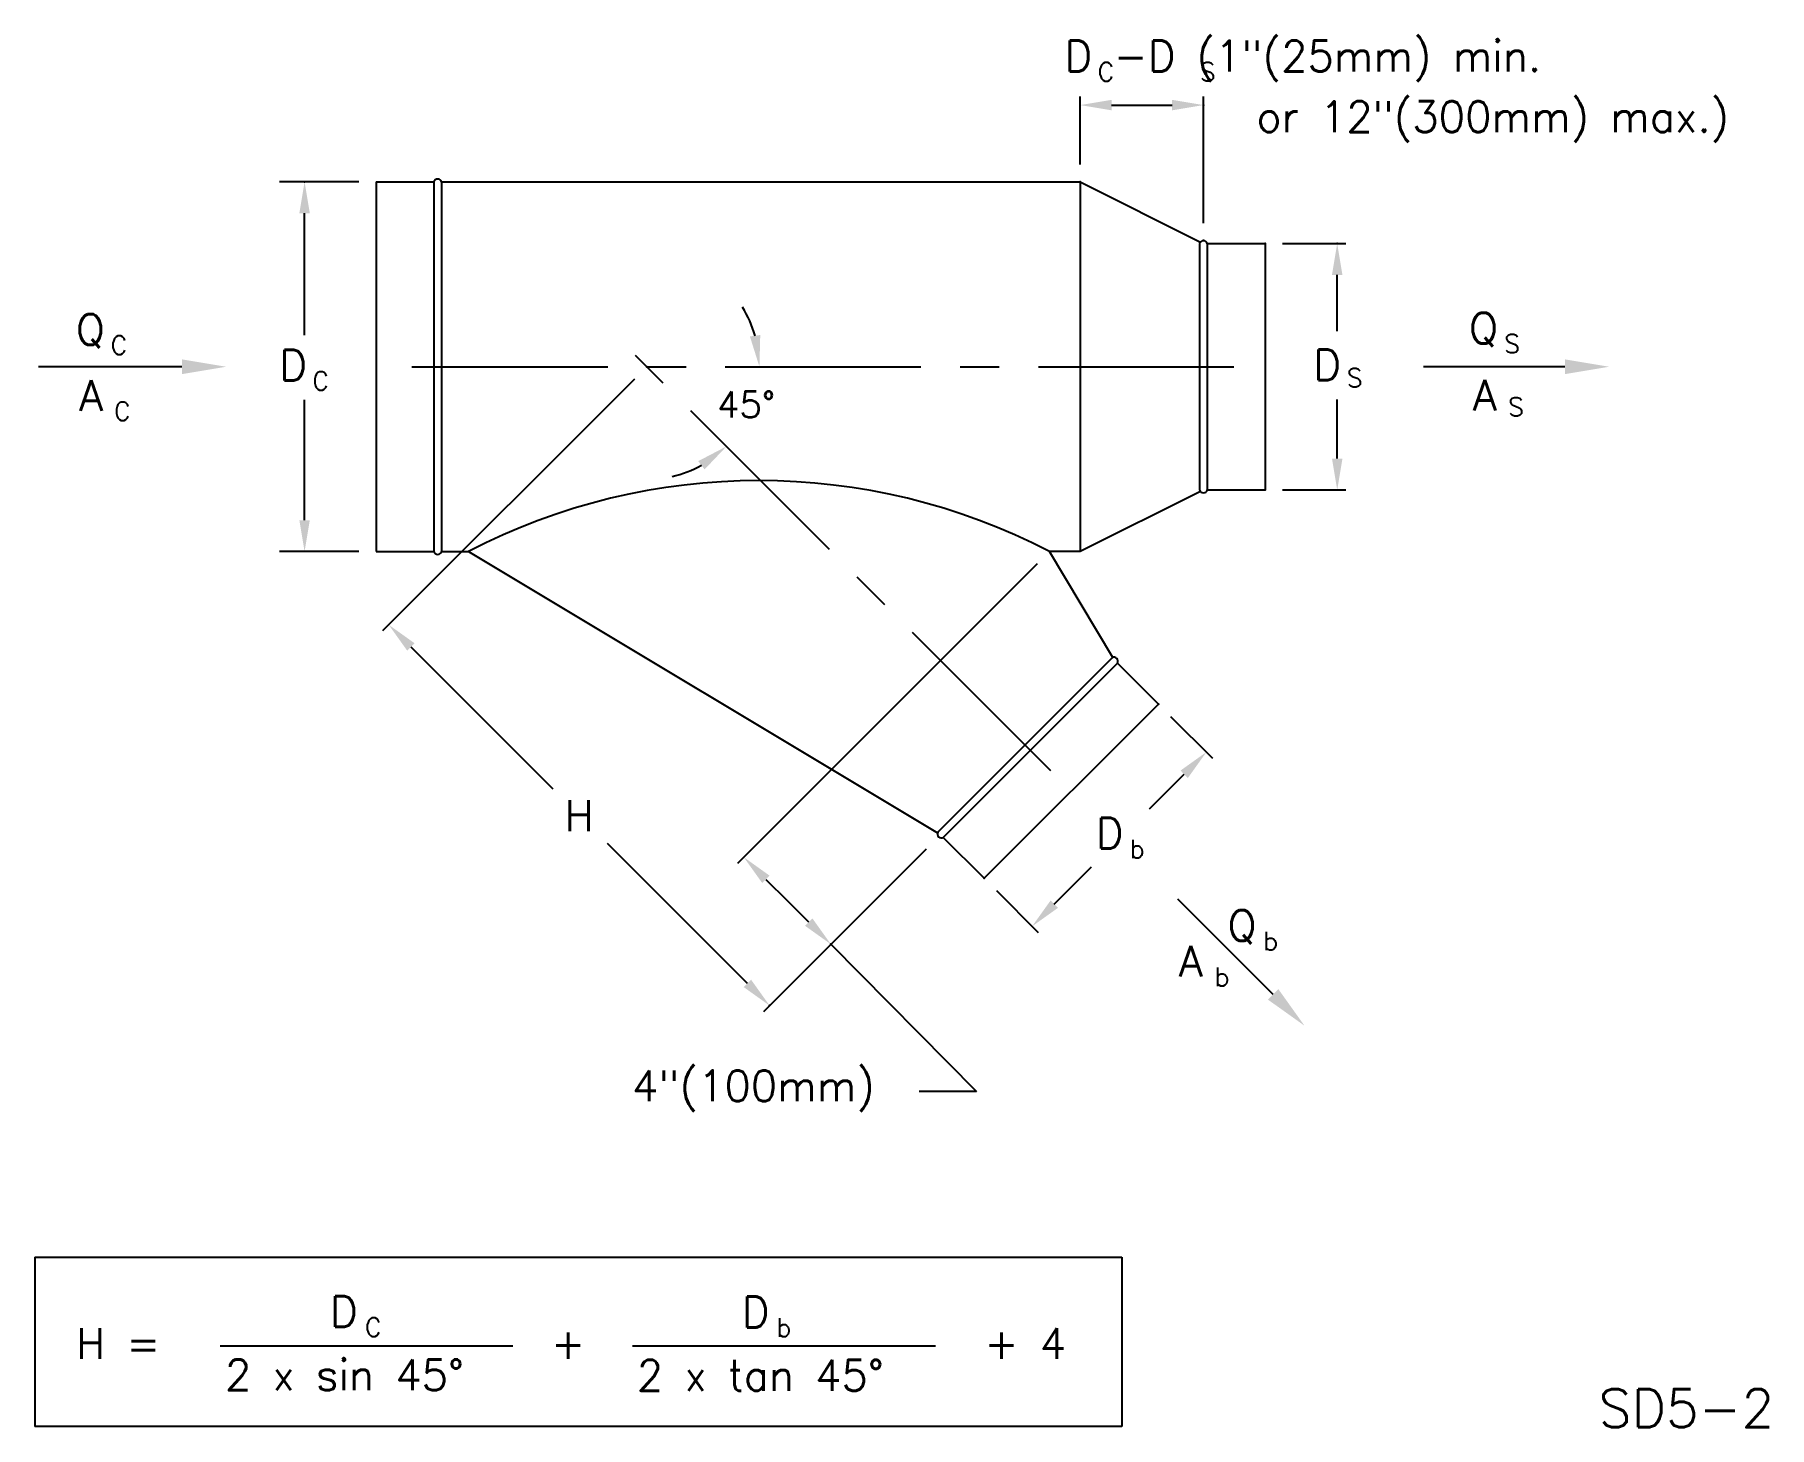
# Model space of a CAD drawing. Extents: x 0.87 to 10.83, y 0.36 to 8.36.
import ezdxf
from ezdxf.enums import TextEntityAlignment as Align

# ---------------------------------------------------------------- set-up
doc = ezdxf.new("R2010")
doc.units = 0
doc.header["$LTSCALE"] = 0.9
doc.header["$MEASUREMENT"] = 0
doc.linetypes.add('CENTER', pattern=[2, 1.25, -0.25, 0.25, -0.25])
doc.layers.get('0').update_dxf_attribs({"linetype": 'CONTINUOUS'})
for name, color, linetype in [('ALT', 7, 'CONTINUOUS'), ('CENTER', 7, 'CENTER'), ('NUMBER', 7, 'CONTINUOUS')]:
    doc.layers.add(name, color=color, linetype=linetype)
doc.styles.add('ROMANS', font='romans')

msp = doc.modelspace()

# ---------------------------------------------------------------- linework, layer by layer
at = {"linetype": 'ByBlock'}
for p, q in [((2.7274, 7.5152), (2.2731, 7.5152)), ((2.4164, 6.6353), (2.4164, 7.3352)), ((8.0349, 7.1612), (8.3994, 7.1612)), ((8.3494, 6.657), (8.3494, 6.9812)), ((2.4164, 5.5712), (2.4164, 6.2626)), ((8.3494, 5.9252), (8.3494, 6.2654)), ((8.0349, 5.7452), (8.3994, 5.7452)), ((2.7274, 5.3912), (2.2731, 5.3912)), ((7.3924, 4.4444), (7.6331, 4.2038)), ((7.2709, 3.9123), (7.4704, 4.1118)), ((6.7237, 3.3652), (6.9376, 3.579)), ((6.3911, 3.4432), (6.6318, 3.2025))]:
    msp.add_line(p, q, dxfattribs=at)
for p, q in [((2.8274, 7.5152), (2.8274, 5.3912)), ((2.8274, 7.5152), (3.1593, 7.5152)), ((3.1593, 7.5152), (3.1593, 5.3912)), ((3.2035, 7.5152), (3.2035, 5.3912)), ((3.2035, 7.5152), (6.8729, 7.5152)), ((6.8729, 7.5152), (6.8729, 5.3912)), ((6.8729, 7.5152), (7.5635, 7.1699)), ((7.5588, 7.1612), (7.5588, 5.7452)), ((7.603, 7.1612), (7.9349, 7.1612)), ((7.603, 7.1612), (7.603, 5.7452)), ((7.9349, 7.1612), (7.9349, 5.7452)), ((1.7114, 6.4532), (0.8884, 6.4532)), ((9.6573, 6.4532), (8.8455, 6.4532)), ((7.5635, 5.7365), (6.8729, 5.3912)), ((7.603, 5.7452), (7.9349, 5.7452)), ((2.8274, 5.3912), (3.1593, 5.3912)), ((3.2035, 5.3912), (3.3584, 5.3912)), ((3.3584, 5.3912), (6.0524, 3.7748)), ((6.8729, 5.3912), (6.6959, 5.3912)), ((7.0608, 4.7831), (6.6959, 5.3912)), ((7.0557, 4.7811), (6.0545, 3.7798)), ((7.087, 4.7498), (6.0858, 3.7486)), ((7.3217, 4.5151), (7.087, 4.7498)), ((7.3217, 4.5151), (6.3204, 3.5139)), ((6.3204, 3.5139), (6.0858, 3.7486)), ((7.981, 2.8471), (7.4341, 3.394))]:
    msp.add_line(p, q)
for centre, radius, start, end in [((3.1814, 7.5088), 0.023, 16.2602, 163.7398), ((7.5809, 7.1548), 0.023, 16.2602, 163.7398), ((5.0271, 2.1809), 3.6182, 62.53454, 117.46546), ((7.5809, 5.7517), 0.023, 196.2602, 343.7398), ((3.1814, 5.3977), 0.023, 196.2602, 343.7398), ((7.0668, 4.7609), 0.023, 331.2602, 118.7398), ((6.0747, 3.7688), 0.023, 151.2602, 298.7398)]:
    msp.add_arc(centre, radius, start, end)
for start, end in [(15.98012, 31.96024), (283.03976, 299.01988)]:
    msp.add_arc((4.3823, 6.4532), 0.6475, start, end, dxfattribs=at)
for points in [[(2.4464, 7.3352), (2.3864, 7.3352), (2.4164, 7.5152)], [(8.3794, 6.9812), (8.3194, 6.9812), (8.3494, 7.1612)], [(4.9751, 6.6273), (5.0345, 6.6356), (5.0298, 6.4532)], [(4.6784, 5.911), (4.7145, 5.8631), (4.8402, 5.9954)], [(8.3794, 5.9252), (8.3194, 5.9252), (8.3494, 5.7452)], [(2.4464, 5.5712), (2.3864, 5.5712), (2.4164, 5.3912)], [(7.4916, 4.0906), (7.4492, 4.1331), (7.5977, 4.2391)], [(6.7449, 3.3439), (6.7025, 3.3864), (6.5964, 3.2379)]]:
    msp.add_solid(points, dxfattribs=at)
for points in [[(1.7114, 6.4957), (1.7114, 6.4107), (1.9663, 6.4532)], [(9.6573, 6.4957), (9.6573, 6.4107), (9.9122, 6.4532)], [(8.011, 2.8772), (7.9509, 2.8171), (8.1612, 2.6669)]]:
    msp.add_solid(points)
at = {"layer": 'ALT', "linetype": 'ByBlock'}
for p, q in [((6.8729, 7.6152), (6.8729, 8.0067)), ((7.5809, 7.2778), (7.5809, 8.0067)), ((7.0529, 7.9567), (7.4009, 7.9567)), ((4.3116, 6.3825), (2.8644, 4.9353)), ((6.6252, 5.3205), (4.9045, 3.5998)), ((3.0271, 4.8434), (3.8425, 4.028)), ((4.9609, 2.9096), (4.1563, 3.7142)), ((5.9877, 3.6818), (5.0528, 2.7469)), ((5.0671, 3.5079), (5.1901, 3.3849)), ((5.3132, 3.2618), (5.1901, 3.3849))]:
    msp.add_line(p, q, dxfattribs=at)
at = {"layer": 'ALT'}
for p, q in [((5.4405, 3.1345), (6.2766, 2.2893)), ((6.2766, 2.2893), (5.9479, 2.2893)), ((0.8658, 1.3374), (7.1126, 1.3374)), ((0.8658, 1.3374), (0.8658, 0.3645)), ((7.1126, 1.3374), (7.1126, 0.3645)), ((1.9306, 0.8267), (3.6135, 0.8267)), ((4.3009, 0.8267), (6.0414, 0.8267)), ((7.1126, 0.3645), (0.8658, 0.3645))]:
    msp.add_line(p, q, dxfattribs=at)
at = {"layer": 'ALT', "linetype": 'ByBlock'}
for p in [(7.5809, 7.9567), (5.4405, 3.1345), (5.0882, 2.7823)]:
    msp.add_point(p, dxfattribs=at)
for points in [[(7.0529, 7.9267), (7.0529, 7.9867), (6.8729, 7.9567)], [(7.4009, 7.9267), (7.4009, 7.9867), (7.5809, 7.9567)], [(3.0059, 4.8222), (3.0483, 4.8646), (2.8998, 4.9707)], [(5.0459, 3.4867), (5.0883, 3.5291), (4.9398, 3.6352)], [(5.292, 3.2406), (5.3344, 3.283), (5.4405, 3.1345)], [(4.9397, 2.8884), (4.9821, 2.9308), (5.0882, 2.7823)]]:
    msp.add_solid(points, dxfattribs=at)
at = {"layer": 'CENTER'}
for p, q in [((6.7046, 4.1309), (4.2572, 6.5784)), ((3.0329, 6.4532), (7.7546, 6.4532))]:
    msp.add_line(p, q, dxfattribs=at)
at = {"layer": 'NUMBER', "linetype": 'ByBlock'}
for p in [(2.4164, 7.5152), (6.8729, 7.5152), (7.5809, 7.1778), (7.9349, 7.1612), (8.3494, 7.1612), (4.3823, 6.4532), (7.9349, 5.7452), (6.6959, 5.3912), (7.3217, 4.5151), (6.0584, 3.7525), (6.0584, 3.7525), (6.3204, 3.5139)]:
    msp.add_point(p, dxfattribs=at)

# ---------------------------------------------------------------- texts
at = {"style": 'ROMANS'}
for s, height, p in [('Q', 0.177, (1.1022, 6.5786)), ('Q', 0.177, (9.1068, 6.5869)), ('D', 0.177, (2.271, 6.3742)), ('D', 0.177, (8.212, 6.3752)), ('A ', 0.177, (1.1217, 6.1992)), ('45%%d', 0.15, (4.7866, 6.1611)), ('A ', 0.177, (9.1293, 6.2011)), ('D', 0.177, (6.9625, 3.6845)), ('Q', 0.177, (7.7189, 3.1546)), ('A ', 0.177, (7.4399, 2.9494))]:
    msp.add_text(s, height=height, dxfattribs=at).set_placement(p)
for s, p in [('C', (1.3497, 6.577)), ('S', (9.3543, 6.5853)), ('C', (2.5086, 6.3716)), ('S', (8.4496, 6.3895)), ('C', (1.3692, 6.1976)), ('S', (9.3769, 6.2221)), ('b', (7.2001, 3.6819)), ('b', (7.9665, 3.153)), ('b', (7.6875, 2.9478))]:
    msp.add_text(s, height=0.106, dxfattribs=at).set_placement(p, align=Align.MIDDLE)
at = {"layer": 'ALT', "style": 'ROMANS'}
for s, height, p in [('D -D (1"(25mm) min.', 0.176998, (6.7829, 8.1504)), ('or 12"(300mm) max.)', 0.176998, (7.8857, 7.8019)), ('H', 0.177, (3.9108, 3.7849)), ('H =          ', 0.176998, (1.1036, 0.7527)), ('+', 0.177, (3.832, 0.7527)), ('+ 4', 0.177, (6.322, 0.7527)), ('2 x sin 45%%d', 0.176998, (1.9588, 0.5718)), ('2 x tan 45%%d', 0.176998, (4.3255, 0.5698))]:
    msp.add_text(s, height=height, dxfattribs=at).set_placement(p)
for s, p in [('C', (7.0205, 8.1479)), ('S', (7.6052, 8.1479)), ('C', (2.8104, 0.9346)), ('b', (5.1701, 0.9326))]:
    msp.add_text(s, height=0.106, dxfattribs=at).set_placement(p, align=Align.MIDDLE)
msp.add_text('4"(100mm)', height=0.177, rotation=359.98067, dxfattribs=at).set_placement((4.2976, 2.233))
for p in [(2.6418, 0.9357), (5.0085, 0.9337)]:
    msp.add_text('D', height=0.177, dxfattribs=at).set_placement(p, align=Align.CENTER)
at = {"layer": 'NUMBER', "style": 'ROMANS'}
msp.add_text('SD5-2', height=0.22, dxfattribs=at).set_placement((9.8515, 0.3593))

doc.saveas('drawing.dxf')
